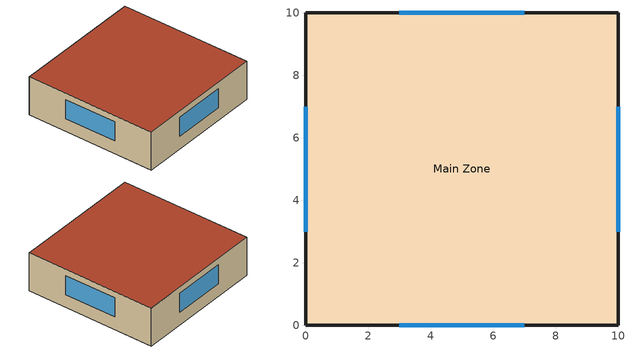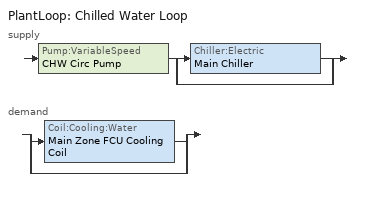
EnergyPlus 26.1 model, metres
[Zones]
Main Zone
 floor ground (Floor Construction): 0,0 0,10 10,10 10,0 z0
 wall outside (External Wall Construction): 0,10 10,10 / 0,10 0,0 10,0 10,10 z0:3
 window (Window Construction): 3,0 7,0 / 3,10 7,10 / 10,3 10,7 / 0,7 0,3 z1:2.5
 roof outside (Roof Construction): 0,0 10,0 10,10 0,10 z3
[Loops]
PlantLoop 'Chilled Water Loop'
 supply: Pump:VariableSpeed 'CHW Circ Pump' > split
  | Chiller:Electric 'Main Chiller'
  | bypass
 demand: split
  | Coil:Cooling:Water 'Main Zone FCU Cooling Coil'
  | bypass
[SizingPeriod:DesignDay] Day of Month=21; Humidity Condition Type=WetBulb; Barometric Pressure [Pa]=101325; Wind Speed [m/s]=3; Wind Direction [deg]=180; Rain Indicator=No; Snow Indicator=No; Daylight Saving Time Indicator=No; Solar Model Indicator=ASHRAEClearSky
Name | Month | Day Type | Maximum Dry-Bulb Temperature [C] | Daily Dry-Bulb Temperature Range [C] | Wetbulb or DewPoint at Maximum Dry-Bulb [C] | Sky Clearness (0.0 = No Solar Gain) | Sky Clearness (1.0 = Full Solar Gain)
Dubai Winter 99% Design Conditions | 1 | WinterDesignDay | 11 | 0 | 11 | 0
Dubai Summer 1% Design Conditions | 7 | SummerDesignDay | 42 | 9 | 27 |  | 1
[Building]
UAE Dubai Baseline: North Axis [deg] (0.0 = True North alignment)=0; Terrain Type (Affects ground roughness & wind velocity profile)=Suburbs; Loads Convergence Tolerance Value [W]=0.04; Temperature Convergence Tolerance Value [delta C]=0.4; Solar Distribution (Includes exterior reflections & shadow calculations)=FullExteriorWithReflections; Maximum Number of Warmup Days (Upper limit for thermal stabilization)=25
[Site:Location]
Dubai World Central: Latitude [deg] (North)=24.896; Longitude [deg] (East)=55.161; Time Zone [hr] (UTC+4 for UAE)=4; Elevation [m] (Above sea level, matched to EPW weather file header)[cite: 1]=36
[Site:GroundTemperature:BuildingSurface]
24, 24, 25, 27, 30, 32, 33, 33, 32, 30, 27, 25
[Material] Specific Heat [J/kg-K]=900
Name | Roughness (Surface texture used for exterior convection calculations) | Thickness [m] (200 mm exterior wall layer) | Thermal Conductivity [W/m-K] (Standard concrete/masonry value) | Density [kg/m3] (High thermal mass material) | Thermal Absorptance (Long-wave emissivity, 0.90 standard) | Solar Absorptance (Fraction of direct/diffuse solar radiation absorbed) | Visible Absorptance (Fraction of visible light spectrum absorbed) | Roughness | Thickness [m] (180 mm roof layer) | Thermal Conductivity [W/m-K] | Density [kg/m3] | Thermal Absorptance | Solar Absorptance | Visible Absorptance | Thickness [m] (150 mm floor slab)
External Wall Material | MediumRough | 0.2 | 1.4 | 2200 | 0.9 | 0.7 | 0.7
Roof Material |  |  |  |  |  |  |  | MediumRough | 0.18 | 1.4 | 2200 | 0.9 | 0.7 | 0.7
Floor Material |  |  |  |  |  |  |  | MediumRough |  | 1.4 | 2200 | 0.9 | 0.7 | 0.7 | 0.15
[WindowMaterial:SimpleGlazingSystem]
Double Glazing: U-Factor [W/m2-K] (Overall heat transfer coefficient including air films)=2.7; Solar Heat Gain Coefficient (SHGC; fraction of solar radiation admitted)=0.4; Visible Transmittance (Fraction of visible light transmitted)=0.3
[Construction]
External Wall Construction: External Wall Material
Roof Construction: Roof Material
Floor Construction: Floor Material
Window Construction: Double Glazing
[Zone]
Main Zone: Type=1; Multiplier=1; Ceiling Height [m]=autocalculate; Volume [m3]=autocalculate
[People]
Main Zone Occupants: Zone=Main Zone; Number of People Schedule=Occupancy Schedule; Number of People Calculation Method=People; Number of People (Peak count = 10)=10; Fraction Radiant=0.3; Sensible Heat Fraction=0.5; Activity Level Schedule=People Activity Schedule
[Lights]
Main Zone Lights: Zone=Main Zone; Schedule=Lighting Schedule; Design Level Calculation Method=LightingLevel; Design Level [W] (Total lighting power for the zone)=800; Return Air Fraction (Fraction of heat conducted into return air stream)=0; Fraction Radiant (42% long-wave radiant heat output)=0.42; Fraction Visible (18% visible light spectrum radiation)=0.18; Fraction Replaceable (1.0 = All energy converts to heat eventually)=1
[ElectricEquipment]
Main Zone Equipment: Main Zone, Equipment Schedule, EquipmentLevel, 1000, 0.3, 0, - Fraction Radiant (0% direct long-wave radiation)    0.0
[ZoneInfiltration:DesignFlowRate]
Main Zone Infiltration: Zone=Main Zone; Schedule=Infiltration Schedule; Design Flow Rate Calculation Method=Flow/Zone; Design Flow Rate [m3/s] (~1.08 m3/h baseline air leakage)=0.0003; Constant Term Coefficient (A = 1.0; independent of temperature or wind)=1; Temperature Term Coefficient (B = 0.0)=0; Velocity Term Coefficient (C = 0.0)=0; Velocity Squared Term Coefficient (D = 0.0)=0
[ThermostatSetpoint:DualSetpoint]
Main Zone Dual Setpoint: Heating Setpoint Temperature Schedule=Heating Setpoint Schedule; Cooling Setpoint Temperature Schedule=Cooling Setpoint Schedule
[ZoneControl:Thermostat]
Main Zone Thermostat: Zone=Main Zone; Control Type Schedule=Thermostat Control Schedule; Control 1=Main Zone Dual Setpoint
[Sizing:Zone]
Main Zone: Zone Cooling Design Supply Air Temperature Input Method=SupplyAirTemperature; Zone Cooling Design Supply Air Temperature [C]=14; Zone Heating Design Supply Air Temperature Input Method=SupplyAirTemperature; Zone Heating Design Supply Air Temperature [C]=50; Zone Cooling Design Supply Air Humidity Ratio [kgWater/kgDryAir]=0.009; Zone Heating Design Supply Air Humidity Ratio [kgWater/kgDryAir]=0.004; Design Zone Air Distribution Effectivity [dimensionless]=0; Design Zone Secondary Recirculation Fraction [dimensionless]=0; Cooling Design Air Flow Method=DesignDayWithLimit; Heating Design Air Flow Method=DesignDay; Dedicated Outdoor Air System Control Strategy=No; Dedicated Outdoor Air Low Setpoint Temperature for Design [C]=NeutralSupplyAir; Dedicated Outdoor Air High Setpoint Temperature for Design [C]=autosize; Zone Cooling Load Range Block Size=autosize
[Zone equipment]
Main Zone: Main Zone FCU
[ZoneHVAC:FourPipeFanCoil]
Main Zone FCU: Availability Schedule=HVAC Availability Schedule; Capacity Control Method=CyclingFan; Maximum Supply Air Flow Rate [m3/s]=autosize; Maximum Outdoor Air Flow Rate [m3/s]=autosize; Supply Air Fan=Main Zone FCU Supply Fan; Cooling Coil=Main Zone FCU Cooling Coil; Maximum Cold Water Flow Rate [m3/s]=autosize; Minimum Cold Water Flow Rate [m3/s]=0; Cooling Convergence Tolerance=0.001; Heating Coil=Main Zone FCU Heating Coil; Maximum Hot Water Flow Rate [m3/s] (unused, heating coil is electric)=0; Minimum Hot Water Flow Rate [m3/s]=0; Heating Convergence Tolerance=0.001
[Fan:OnOff]
Main Zone FCU Supply Fan: Availability Schedule=HVACTemplate-Always 1; Fan Total Efficiency=0.7; Pressure Rise [Pa]=75; Maximum Flow Rate [m3/s]=autosize; Motor Efficiency=0.9; Motor In Airstream Fraction=1
[Coil:Cooling:Water]
Main Zone FCU Cooling Coil: Availability Schedule=HVAC Availability Schedule; Design Water Flow Rate [m3/s]=autosize; Design Air Flow Rate [m3/s]=autosize; Design Inlet Water Temperature [C]=autosize; Design Inlet Air Temperature [C]=autosize; Design Outlet Air Temperature [C]=autosize; Design Inlet Air Humidity Ratio [kgWater/kgDryAir]=autosize; Design Outlet Air Humidity Ratio [kgWater/kgDryAir]=autosize; Type of Analysis=SimpleAnalysis; Heat Exchanger Configuration=CrossFlow; Design Water Temperature Difference [deltaC]=4
[Coil:Heating:Electric]
Main Zone FCU Heating Coil: Efficiency=1; Nominal Capacity [W]=autosize
[Sizing:Plant]
Chilled Water Loop: Loop Type=Cooling; Design Loop Exit Temperature [C]=7; Loop Design Temperature Difference [deltaC]=4
[PlantLoop]
Chilled Water Loop: Fluid Type=Water; Plant Equipment Operation Scheme=CHW Loop Operation Scheme; Maximum Loop Temperature [C]=30; Minimum Loop Temperature [C]=4; Maximum Loop Flow Rate [m3/s]=autosize; Minimum Loop Flow Rate [m3/s]=0; Plant Loop Volume [m3]=autocalculate; Load Distribution Scheme=SequentialLoad; Plant Loop Demand Calculation Scheme=SingleSetpoint
[SetpointManager:Scheduled] Control Variable=Temperature; Schedule=CHW Loop Temperature Schedule
Name | Setpoint Node or NodeList
CHW Loop Setpoint Manager | CHW Supply Outlet Node
Main Chiller Setpoint Manager | CHW Chiller Outlet Node
[Pump:VariableSpeed]
CHW Circ Pump: Design Maximum Flow Rate [m3/s]=autosize; Design Pump Head [Pa]=179352; Design Power Consumption [W]=autosize; Motor Efficiency=0.9; Fraction of Motor Inefficiencies to Fluid Stream=0; Coefficient 1 of the Part Load Performance Curve=0; Coefficient 2 of the Part Load Performance Curve=1; Coefficient 3 of the Part Load Performance Curve=0; Coefficient 4 of the Part Load Performance Curve=0; Design Minimum Flow Rate [m3/s]=0; Pump Control Type=Intermittent
[PlantEquipmentOperationSchemes]
CHW Loop Operation Scheme: Control Scheme 1=CHW Chiller Only; Control Scheme 1 Schedule=HVAC Availability Schedule
[PlantEquipmentOperation:CoolingLoad]
CHW Chiller Only: Load Range 1 Lower Limit [W]=0; Load Range 1 Upper Limit [W]=900000; Range 1 Equipment List=CHW Cooling Plant
[PlantEquipmentList]
CHW Cooling Plant: Main Chiller
[Chiller:Electric]
Main Chiller: Condenser Type=AirCooled; Nominal Capacity [W]=autosize; Nominal COP [W/W]=3.2; Minimum Part Load Ratio=0; Maximum Part Load Ratio=1; Optimum Part Load Ratio=0.65; Design Condenser Inlet Temperature [C]=35; Temperature Rise Coefficient=2.778; Design Chilled Water Outlet Temperature [C]=7; Design Chilled Water Flow Rate [m3/s]=autosize; Design Condenser Fluid Flow Rate [m3/s]=autosize; Coefficient 1 of Capacity Ratio Curve=0.9949; Coefficient 2 of Capacity Ratio Curve=-0.045954; Coefficient 3 of Capacity Ratio Curve=-0.0013543; Coefficient 1 of Power Ratio Curve=2.333; Coefficient 2 of Power Ratio Curve=-1.975; Coefficient 3 of Power Ratio Curve=0.6121; Coefficient 1 of Full Load Ratio Curve=0.03303; Coefficient 2 of Full Load Ratio Curve=0.6852; Coefficient 3 of Full Load Ratio Curve=0.2818; Chilled Water Outlet Temperature Lower Limit [C]=2; Chiller Flow Mode=LeavingSetpointModulated
[Schedule:Compact]
Occupancy Schedule: Through: 12/31, For: Weekdays SummerDesignDay, Until: 08:00, 0, Until: 09:00, 0.5, Until: 18:00, 1, Until: 19:00, 0.5, Until: 24:00, 0, For: Weekends WinterDesignDay Holiday AllOtherDays, Until: 24:00, 0
Lighting Schedule; Equipment Schedule: Through: 12/31, For: Weekdays SummerDesignDay, Until: 08:00, 0.1, Until: 09:00, 0.5, Until: 18:00, 1, Until: 19:00, 0.5, Until: 24:00, 0.1, For: Weekends WinterDesignDay Holiday AllOtherDays, Until: 24:00, 0.1
Heating Setpoint Schedule: Through: 12/31, For: AllDays, Until: 24:00, 20
Cooling Setpoint Schedule: Through: 12/31, For: AllDays, Until: 24:00, 24
Thermostat Control Schedule: Through: 12/31, For: AllDays, Until: 24:00, 4
HVACTemplate-Always 1: Through: 12/31, For: AllDays, Until: 24:00, 1
CHW Loop Temperature Schedule: Through: 12/31, For: AllDays, Until: 24:00, 7
[Schedule:Constant]
People Activity Schedule: Hourly Value [W/person] (Standard light office work activity level)=120
Infiltration Schedule: Hourly Value (Continuous baseline infiltration)=1
HVAC Availability Schedule: Hourly Value (1.0 = System available continuously 24/7)=1
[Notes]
UAE DUBAI HVAC BASELINE MODEL
Dubai World Central / Al Maktoum International Airport
ARE_DU_Dubai.World.Central.Intl.AP-Maktoum.Intl.AP.411945_TMYx.2007-2021.epw
Single zone
100 m2 floor area
300 m3 approximate volume
Four-Pipe Fan Coil Unit
Chilled-water cooling (air-cooled electric chiller plant loop)
Electric heating
Cooling thermostat:
Designed as a baseline for later:
PPO / DQN HVAC optimisation
SIMULATION CONTROL
The EPW file supplied with -w is the actual weather source.
GROUND TEMPERATURE
